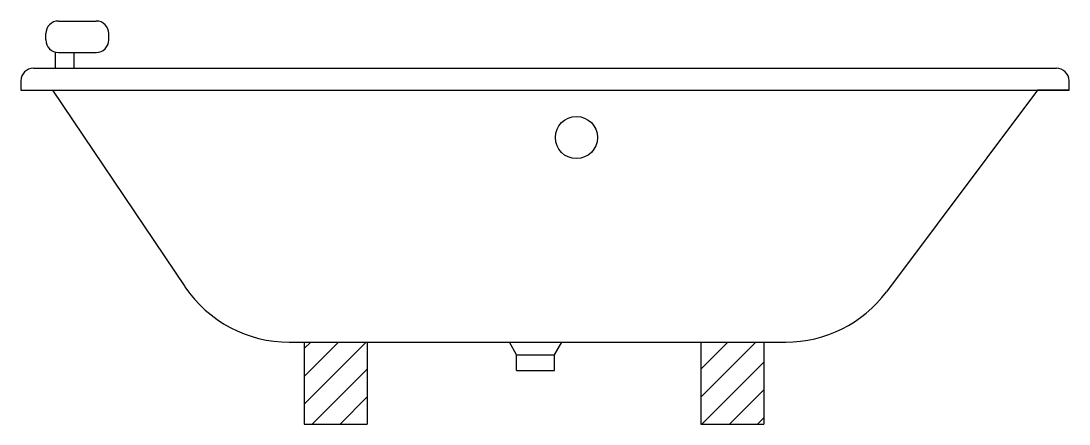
# Model space of a CAD drawing. Extents: x -5974.69 to -5973.02, y -5959.11 to -5958.47.
import ezdxf

# ---------------------------------------------------------------- set-up
doc = ezdxf.new("R2010")
doc.units = 0
doc.header["$LTSCALE"] = 30
doc.layers.get('0').update_dxf_attribs({"linetype": 'CONTINUOUS'})

# ---------------------------------------------------------------- blocks, each defined once
blk = doc.blocks.new('*X0')
at = {"color": 0}
for p, q in [((-5974.2381, -5958.9911), (-5974.2278, -5958.9809)), ((-5974.2381, -5959.0353), (-5974.1836, -5958.9809)), ((-5974.2381, -5959.0795), (-5974.1395, -5958.9809)), ((-5973.6081, -5959.024), (-5973.5649, -5958.9809)), ((-5973.6081, -5959.0682), (-5973.5207, -5958.9809)), ((-5973.6065, -5959.1109), (-5973.5081, -5959.0124)), ((-5974.2253, -5959.1109), (-5974.1381, -5959.0237)), ((-5974.1811, -5959.1109), (-5974.1381, -5959.0678)), ((-5973.5623, -5959.1109), (-5973.5081, -5959.0566)), ((-5973.5182, -5959.1109), (-5973.5081, -5959.1008))]:
    blk.add_line(p, q, dxfattribs=at)

msp = doc.modelspace()

# ---------------------------------------------------------------- linework, layer by layer
at = {"color": 0}
for p, q in [((-5974.6286, -5958.4709), (-5974.5686, -5958.4709)), ((-5974.6486, -5958.5009), (-5974.6486, -5958.4909)), ((-5974.5486, -5958.5009), (-5974.5486, -5958.4909)), ((-5974.6334, -5958.5459), (-5974.6334, -5958.5209)), ((-5974.6286, -5958.5209), (-5974.5686, -5958.5209)), ((-5974.6034, -5958.5459), (-5974.6034, -5958.5209)), ((-5974.6681, -5958.5459), (-5973.0431, -5958.5459)), ((-5974.6881, -5958.5659), (-5974.6881, -5958.5809)), ((-5973.0231, -5958.5809), (-5973.0231, -5958.5659)), ((-5974.6881, -5958.5809), (-5974.6381, -5958.5809)), ((-5974.6881, -5958.5809), (-5974.6381, -5958.5809)), ((-5974.6881, -5958.5809), (-5973.0231, -5958.5809)), ((-5974.6381, -5958.5809), (-5974.4275, -5958.8927)), ((-5973.0731, -5958.5809), (-5973.3131, -5958.9009)), ((-5973.0231, -5958.5809), (-5973.0731, -5958.5809)), ((-5974.2618, -5958.9809), (-5973.4731, -5958.9809)), ((-5974.2618, -5958.9809), (-5973.4731, -5958.9809)), ((-5974.2381, -5958.9809), (-5974.2381, -5959.1109)), ((-5974.1381, -5958.9809), (-5974.1381, -5959.1109)), ((-5973.9006, -5959.0009), (-5973.9121, -5958.9809)), ((-5973.8406, -5959.0009), (-5973.829, -5958.9809)), ((-5973.6081, -5958.9809), (-5973.6081, -5959.1109)), ((-5973.5081, -5958.9809), (-5973.5081, -5959.1109)), ((-5973.9006, -5959.0009), (-5973.8406, -5959.0009)), ((-5973.9006, -5959.0259), (-5973.9006, -5959.0009)), ((-5973.8406, -5959.0259), (-5973.8406, -5959.0009)), ((-5973.9006, -5959.0259), (-5973.8406, -5959.0259)), ((-5974.2381, -5959.1109), (-5974.1381, -5959.1109)), ((-5973.6081, -5959.1109), (-5973.5081, -5959.1109))]:
    msp.add_line(p, q, dxfattribs=at)
msp.add_circle((-5973.8056, -5958.6559), 0.0335, dxfattribs=at)
for centre, radius, start, end in [((-5974.6286, -5958.4909), 0.02, 90, 180), ((-5974.5686, -5958.4909), 0.02, 0, 90), ((-5974.6286, -5958.5009), 0.02, 180, 270), ((-5974.5686, -5958.5009), 0.02, 270, 0), ((-5974.6681, -5958.5659), 0.02, 90, 180), ((-5973.0431, -5958.5659), 0.02, 0, 90), ((-5974.2618, -5958.7809), 0.2, 214.0193, 270), ((-5973.4731, -5958.7809), 0.2, 270, 323.1301)]:
    msp.add_arc(centre, radius, start, end, dxfattribs=at)

# ---------------------------------------------------------------- block references
msp.add_blockref('*X0', (0, 0), dxfattribs=at)

doc.saveas('drawing.dxf')
